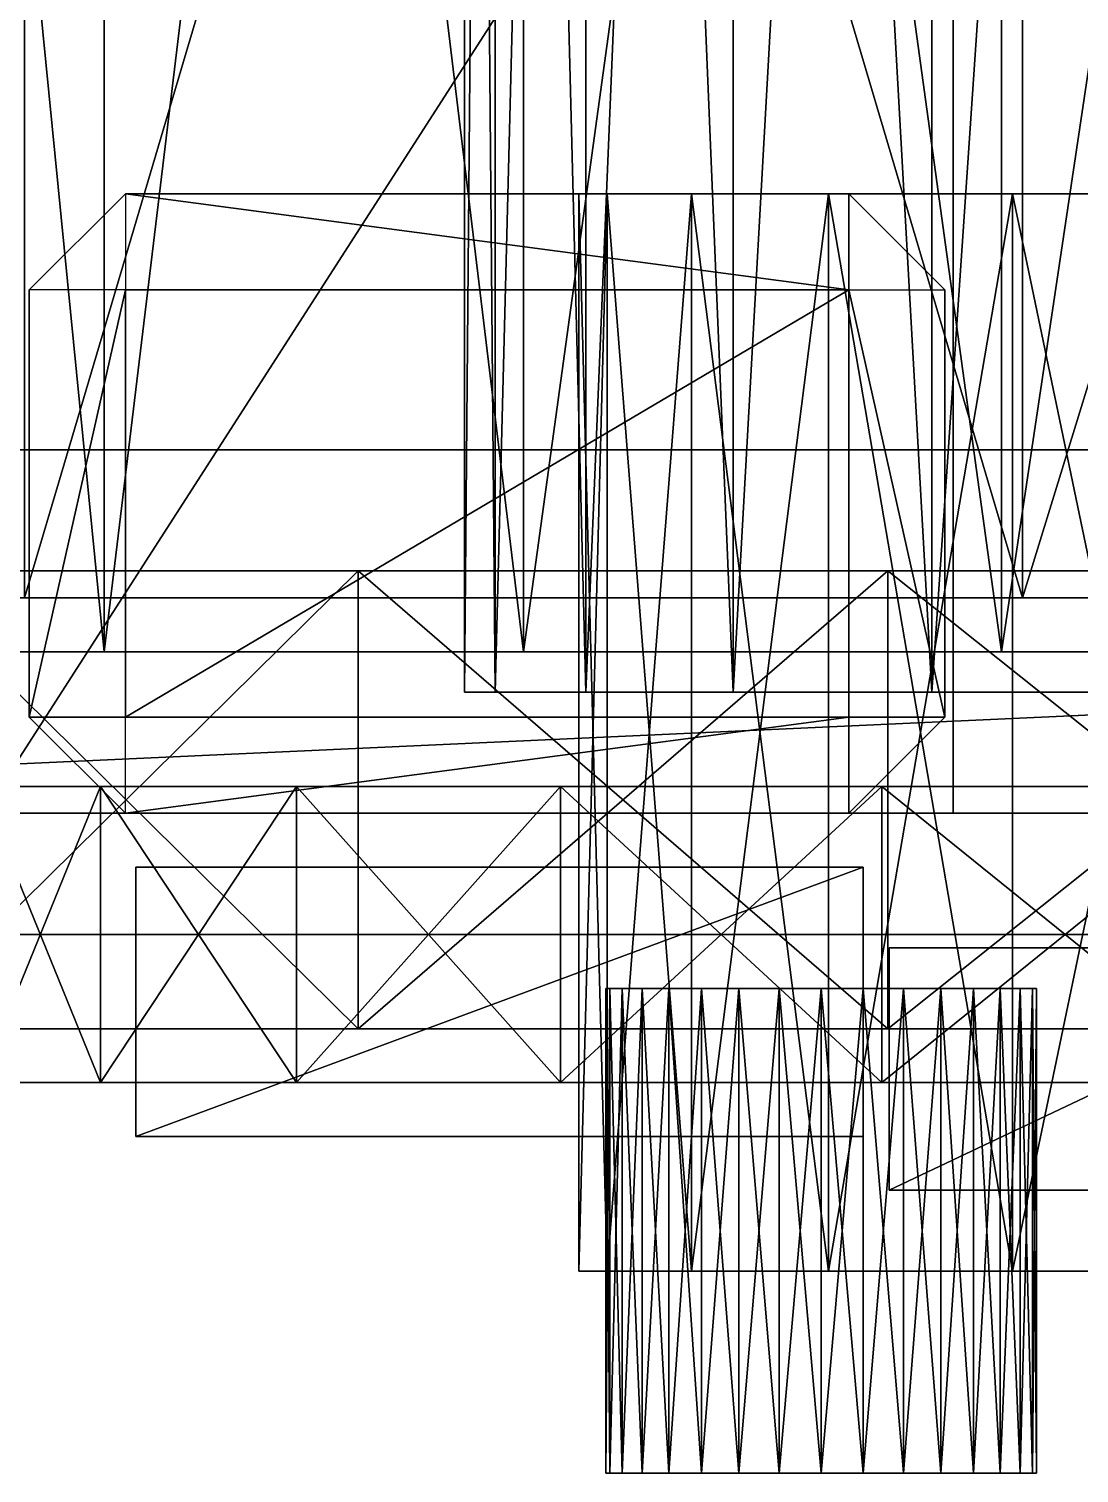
# Model space of a CAD drawing. Header units: millimetres. Extents: x -18 to 4450, y -985 to 970.
# Drawn here: x 584.2 to 662.2, y -895 to -787.7 of the extents above; entities that cross this region are included whole.
import ezdxf

# ---------------------------------------------------------------- set-up
doc = ezdxf.new("R2010")
doc.units = ezdxf.units.MM
for name, color, linetype in [('body__left_front_black_fender_flare_arc_7', 250, 'CONTINUOUS'), ('body__left_front_fender', 40, 'CONTINUOUS'), ('body__left_front_fender_sloped_outer_skin', 40, 'CONTINUOUS'), ('body__left_front_outer_arch_rounded_skin_facet_5', 40, 'CONTINUOUS'), ('running_gear__front_left_hub_cap', 9, 'CONTINUOUS'), ('running_gear__front_left_inner_rim_shadow', 250, 'CONTINUOUS'), ('running_gear__front_left_lug_nut_4', 9, 'CONTINUOUS'), ('running_gear__front_left_outer_rim_ring', 9, 'CONTINUOUS'), ('running_gear__front_left_rim_vent_slot_3', 151, 'CONTINUOUS'), ('running_gear__front_left_rim_vent_slot_4', 151, 'CONTINUOUS'), ('running_gear__front_left_tire_hub', 250, 'CONTINUOUS'), ('running_gear__front_left_tire_rim', 9, 'CONTINUOUS'), ('running_gear__front_left_tire_sidewall_tick_4', 8, 'CONTINUOUS'), ('running_gear__front_left_tire_sidewall_tick_9', 8, 'CONTINUOUS'), ('running_gear__front_left_tire_tire', 250, 'CONTINUOUS')]:
    doc.layers.add(name, color=color, linetype=linetype)

msp = doc.modelspace()

# ---------------------------------------------------------------- linework, layer by layer
at = {"layer": 'body__left_front_black_fender_flare_arc_7'}
for points in [[(584.191561, -807.139993, 761.639357), (591.331601, -800.000012, 761.639357), (591.331601, -800.000012, 781.359375)], [(584.191561, -807.139993, 761.639357), (591.331601, -800.000012, 781.359375), (584.191561, -807.139993, 781.359375)], [(584.191561, -807.139993, 761.639357), (591.331601, -800.000012, 761.639357), (591.331601, -807.139993, 754.499376)], [(584.191561, -807.139993, 781.359375), (591.331601, -800.000012, 781.359375), (591.331601, -807.139993, 788.499355)], [(591.331601, -800.000012, 761.639357), (591.331601, -800.000012, 781.359375), (645.051599, -800.000012, 781.359375)], [(591.331601, -800.000012, 761.639357), (645.051599, -800.000012, 781.359375), (645.051599, -800.000012, 761.639357)], [(591.331601, -800.000012, 761.639357), (591.331601, -807.139993, 754.499376), (645.051599, -807.139993, 754.499376)], [(591.331601, -800.000012, 761.639357), (645.051599, -807.139993, 754.499376), (645.051599, -800.000012, 761.639357)], [(591.331601, -800.000012, 781.359375), (591.331601, -807.139993, 788.499355), (645.051599, -807.139993, 788.499355)], [(591.331601, -800.000012, 781.359375), (645.051599, -807.139993, 788.499355), (645.051599, -800.000012, 781.359375)], [(652.191579, -807.139993, 761.639357), (645.051599, -800.000012, 761.639357), (645.051599, -800.000012, 781.359375)], [(652.191579, -807.139993, 761.639357), (645.051599, -800.000012, 781.359375), (652.191579, -807.139993, 781.359375)], [(652.191579, -807.139993, 761.639357), (645.051599, -800.000012, 761.639357), (645.051599, -807.139993, 754.499376)], [(652.191579, -807.139993, 781.359375), (645.051599, -800.000012, 781.359375), (645.051599, -807.139993, 788.499355)], [(584.191561, -838.859975, 761.639357), (584.191561, -838.859975, 781.359375), (584.191561, -807.139993, 781.359375)], [(584.191561, -838.859975, 761.639357), (584.191561, -807.139993, 781.359375), (584.191561, -807.139993, 761.639357)], [(584.191561, -838.859975, 761.639357), (591.331601, -838.859975, 754.499376), (591.331601, -807.139993, 754.499376)], [(584.191561, -838.859975, 761.639357), (591.331601, -807.139993, 754.499376), (584.191561, -807.139993, 761.639357)], [(584.191561, -838.859975, 781.359375), (591.331601, -838.859975, 788.499355), (591.331601, -807.139993, 788.499355)], [(584.191561, -838.859975, 781.359375), (591.331601, -807.139993, 788.499355), (584.191561, -807.139993, 781.359375)], [(591.331601, -838.859975, 788.499355), (645.051599, -838.859975, 788.499355), (645.051599, -807.139993, 788.499355)], [(591.331601, -838.859975, 788.499355), (645.051599, -807.139993, 788.499355), (591.331601, -807.139993, 788.499355)], [(591.331601, -838.859975, 754.499376), (591.331601, -807.139993, 754.499376), (645.051599, -807.139993, 754.499376)], [(591.331601, -838.859975, 754.499376), (645.051599, -807.139993, 754.499376), (645.051599, -838.859975, 754.499376)], [(652.191579, -838.859975, 761.639357), (645.051599, -838.859975, 754.499376), (645.051599, -807.139993, 754.499376)], [(652.191579, -838.859975, 761.639357), (645.051599, -807.139993, 754.499376), (652.191579, -807.139993, 761.639357)], [(652.191579, -838.859975, 781.359375), (645.051599, -838.859975, 788.499355), (645.051599, -807.139993, 788.499355)], [(652.191579, -838.859975, 781.359375), (645.051599, -807.139993, 788.499355), (652.191579, -807.139993, 781.359375)], [(652.191579, -838.859975, 761.639357), (652.191579, -807.139993, 761.639357), (652.191579, -807.139993, 781.359375)], [(652.191579, -838.859975, 761.639357), (652.191579, -807.139993, 781.359375), (652.191579, -838.859975, 781.359375)], [(584.191561, -838.859975, 761.639357), (591.331601, -846.000016, 761.639357), (591.331601, -846.000016, 781.359375)], [(584.191561, -838.859975, 761.639357), (591.331601, -846.000016, 781.359375), (584.191561, -838.859975, 781.359375)], [(584.191561, -838.859975, 761.639357), (591.331601, -846.000016, 761.639357), (591.331601, -838.859975, 754.499376)], [(584.191561, -838.859975, 781.359375), (591.331601, -846.000016, 781.359375), (591.331601, -838.859975, 788.499355)], [(591.331601, -846.000016, 761.639357), (591.331601, -838.859975, 754.499376), (645.051599, -838.859975, 754.499376)], [(591.331601, -846.000016, 761.639357), (645.051599, -838.859975, 754.499376), (645.051599, -846.000016, 761.639357)], [(591.331601, -846.000016, 781.359375), (591.331601, -838.859975, 788.499355), (645.051599, -838.859975, 788.499355)], [(591.331601, -846.000016, 781.359375), (645.051599, -838.859975, 788.499355), (645.051599, -846.000016, 781.359375)], [(652.191579, -838.859975, 761.639357), (645.051599, -846.000016, 761.639357), (645.051599, -846.000016, 781.359375)], [(652.191579, -838.859975, 761.639357), (645.051599, -846.000016, 781.359375), (652.191579, -838.859975, 781.359375)], [(652.191579, -838.859975, 761.639357), (645.051599, -846.000016, 761.639357), (645.051599, -838.859975, 754.499376)], [(652.191579, -838.859975, 781.359375), (645.051599, -846.000016, 781.359375), (645.051599, -838.859975, 788.499355)], [(591.331601, -846.000016, 761.639357), (645.051599, -846.000016, 761.639357), (645.051599, -846.000016, 781.359375)], [(591.331601, -846.000016, 761.639357), (645.051599, -846.000016, 781.359375), (591.331601, -846.000016, 781.359375)]]:
    msp.add_3dface(points, dxfattribs=at)
at = {"layer": 'body__left_front_fender'}
for points in [[(305.999994, -819.000006, 1019.999981), (1093.999982, -819.000006, 1019.999981), (1093.999982, -620.999992, 1019.999981)], [(305.999994, -819.000006, 1019.999981), (1093.999982, -620.999992, 1019.999981), (305.999994, -620.999992, 1019.999981)], [(305.999994, -819.000006, 759.99999), (305.999994, -620.999992, 759.99999), (1093.999982, -620.999992, 759.99999)], [(305.999994, -819.000006, 759.99999), (1093.999982, -620.999992, 759.99999), (1093.999982, -819.000006, 759.99999)], [(305.999994, -855.000019, 796.000004), (305.999994, -819.000006, 759.99999), (1093.999982, -819.000006, 759.99999)], [(305.999994, -855.000019, 796.000004), (1093.999982, -819.000006, 759.99999), (1093.999982, -855.000019, 796.000004)], [(305.999994, -855.000019, 984.000027), (305.999994, -819.000006, 1019.999981), (1093.999982, -819.000006, 1019.999981)], [(305.999994, -855.000019, 984.000027), (1093.999982, -819.000006, 1019.999981), (1093.999982, -855.000019, 984.000027)], [(305.999994, -855.000019, 796.000004), (1093.999982, -855.000019, 796.000004), (1093.999982, -855.000019, 984.000027)], [(305.999994, -855.000019, 796.000004), (1093.999982, -855.000019, 984.000027), (305.999994, -855.000019, 984.000027)]]:
    msp.add_3dface(points, dxfattribs=at)
at = {"layer": 'body__left_front_fender_sloped_outer_skin'}
for points in [[(118.000001, -846.000016, 705.99997), (118.000001, -646.000028, 705.99997), (1034.999967, -646.000028, 744.000018)], [(118.000001, -846.000016, 705.99997), (1034.999967, -646.000028, 744.000018), (1034.999967, -846.000016, 744.000018)], [(118.000001, -846.000016, 1047.999978), (1034.999967, -846.000016, 1241.999984), (1034.999967, -646.000028, 1241.999984)], [(118.000001, -846.000016, 1047.999978), (1034.999967, -646.000028, 1241.999984), (118.000001, -646.000028, 1047.999978)], [(1034.999967, -846.000016, 744.000018), (1034.999967, -846.000016, 1241.999984), (118.000001, -846.000016, 1047.999978)], [(1034.999967, -846.000016, 744.000018), (118.000001, -846.000016, 1047.999978), (118.000001, -846.000016, 705.99997)]]:
    msp.add_3dface(points, dxfattribs=at)
at = {"layer": 'body__left_front_outer_arch_rounded_skin_facet_5'}
for points in [[(580.795765, -846.000016, 767.149806), (580.795765, -734.000027, 767.149806), (652.795792, -734.000027, 767.149806)], [(580.795765, -846.000016, 767.149806), (652.795792, -734.000027, 767.149806), (652.795792, -846.000016, 767.149806)], [(580.795765, -846.000016, 819.149792), (652.795792, -846.000016, 819.149792), (652.795792, -734.000027, 819.149792)], [(580.795765, -846.000016, 819.149792), (652.795792, -734.000027, 819.149792), (580.795765, -734.000027, 819.149792)], [(652.795792, -734.000027, 767.149806), (652.795792, -734.000027, 819.149792), (652.795792, -846.000016, 819.149792)], [(652.795792, -734.000027, 767.149806), (652.795792, -846.000016, 819.149792), (652.795792, -846.000016, 767.149806)], [(652.795792, -846.000016, 767.149806), (652.795792, -846.000016, 819.149792), (580.795765, -846.000016, 819.149792)], [(652.795792, -846.000016, 767.149806), (580.795765, -846.000016, 819.149792), (580.795765, -846.000016, 767.149806)]]:
    msp.add_3dface(points, dxfattribs=at)
at = {"layer": 'running_gear__front_left_hub_cap'}
for points in [[(627.11364, -879.999995, 416.459948), (627.11364, -800.000012, 416.459948), (625, -800.000012, 395.000011)], [(627.11364, -879.999995, 416.459948), (625, -800.000012, 395.000011), (625, -879.999995, 395.000011)], [(735.000014, -800.000012, 395.000011), (627.11364, -800.000012, 416.459948), (625, -800.000012, 395.000011)], [(625, -879.999995, 395.000011), (625, -800.000012, 395.000011), (627.11364, -800.000012, 373.540074)], [(625, -879.999995, 395.000011), (627.11364, -800.000012, 373.540074), (627.11364, -879.999995, 373.540074)], [(735.000014, -800.000012, 395.000011), (625, -800.000012, 395.000011), (627.11364, -800.000012, 373.540074)], [(633.37326, -879.999995, 437.095165), (633.37326, -800.000012, 437.095165), (627.11364, -800.000012, 416.459948)], [(633.37326, -879.999995, 437.095165), (627.11364, -800.000012, 416.459948), (627.11364, -879.999995, 416.459948)], [(735.000014, -800.000012, 395.000011), (633.37326, -800.000012, 437.095165), (627.11364, -800.000012, 416.459948)], [(627.11364, -879.999995, 373.540074), (627.11364, -800.000012, 373.540074), (633.37326, -800.000012, 352.904826)], [(627.11364, -879.999995, 373.540074), (633.37326, -800.000012, 352.904826), (633.37326, -879.999995, 352.904826)], [(735.000014, -800.000012, 395.000011), (627.11364, -800.000012, 373.540074), (633.37326, -800.000012, 352.904826)], [(643.538356, -879.999995, 456.112713), (643.538356, -800.000012, 456.112713), (633.37326, -800.000012, 437.095165)], [(643.538356, -879.999995, 456.112713), (633.37326, -800.000012, 437.095165), (633.37326, -879.999995, 437.095165)], [(735.000014, -800.000012, 395.000011), (643.538356, -800.000012, 456.112713), (633.37326, -800.000012, 437.095165)], [(633.37326, -879.999995, 352.904826), (633.37326, -800.000012, 352.904826), (643.538356, -800.000012, 333.887279)], [(633.37326, -879.999995, 352.904826), (643.538356, -800.000012, 333.887279), (643.538356, -879.999995, 333.887279)], [(735.000014, -800.000012, 395.000011), (633.37326, -800.000012, 352.904826), (643.538356, -800.000012, 333.887279)], [(657.218277, -879.999995, 472.781748), (657.218277, -800.000012, 472.781748), (643.538356, -800.000012, 456.112713)], [(657.218277, -879.999995, 472.781748), (643.538356, -800.000012, 456.112713), (643.538356, -879.999995, 456.112713)], [(735.000014, -800.000012, 395.000011), (657.218277, -800.000012, 472.781748), (643.538356, -800.000012, 456.112713)], [(643.538356, -879.999995, 333.887279), (643.538356, -800.000012, 333.887279), (657.218277, -800.000012, 317.218244)], [(643.538356, -879.999995, 333.887279), (657.218277, -800.000012, 317.218244), (657.218277, -879.999995, 317.218244)], [(735.000014, -800.000012, 395.000011), (643.538356, -800.000012, 333.887279), (657.218277, -800.000012, 317.218244)], [(673.887253, -879.999995, 486.461669), (673.887253, -800.000012, 486.461669), (657.218277, -800.000012, 472.781748)], [(673.887253, -879.999995, 486.461669), (657.218277, -800.000012, 472.781748), (657.218277, -879.999995, 472.781748)], [(735.000014, -800.000012, 395.000011), (673.887253, -800.000012, 486.461669), (657.218277, -800.000012, 472.781748)], [(657.218277, -879.999995, 317.218244), (657.218277, -800.000012, 317.218244), (673.887253, -800.000012, 303.538352)], [(657.218277, -879.999995, 317.218244), (673.887253, -800.000012, 303.538352), (673.887253, -879.999995, 303.538352)], [(735.000014, -800.000012, 395.000011), (657.218277, -800.000012, 317.218244), (673.887253, -800.000012, 303.538352)], [(735.000014, -879.999995, 395.000011), (625, -879.999995, 395.000011), (627.11364, -879.999995, 416.459948)], [(735.000014, -879.999995, 395.000011), (627.11364, -879.999995, 373.540074), (625, -879.999995, 395.000011)], [(735.000014, -879.999995, 395.000011), (627.11364, -879.999995, 416.459948), (633.37326, -879.999995, 437.095165)], [(735.000014, -879.999995, 395.000011), (633.37326, -879.999995, 352.904826), (627.11364, -879.999995, 373.540074)], [(735.000014, -879.999995, 395.000011), (633.37326, -879.999995, 437.095165), (643.538356, -879.999995, 456.112713)], [(735.000014, -879.999995, 395.000011), (643.538356, -879.999995, 333.887279), (633.37326, -879.999995, 352.904826)], [(735.000014, -879.999995, 395.000011), (643.538356, -879.999995, 456.112713), (657.218277, -879.999995, 472.781748)], [(735.000014, -879.999995, 395.000011), (657.218277, -879.999995, 317.218244), (643.538356, -879.999995, 333.887279)], [(735.000014, -879.999995, 395.000011), (657.218277, -879.999995, 472.781748), (673.887253, -879.999995, 486.461669)], [(735.000014, -879.999995, 395.000011), (673.887253, -879.999995, 303.538352), (657.218277, -879.999995, 317.218244)]]:
    msp.add_3dface(points, dxfattribs=at)
at = {"layer": 'running_gear__front_left_inner_rim_shadow'}
for points in [[(735.000014, -843.999982, 395.000011), (580.526292, -843.999982, 425.726712), (577.499986, -843.999982, 395.000011)], [(735.000014, -843.999982, 395.000011), (577.499986, -843.999982, 395.000011), (580.526292, -843.999982, 364.27328)], [(589.488983, -865.999997, 455.272645), (589.488983, -843.999982, 455.272645), (580.526292, -843.999982, 425.726712)], [(589.488983, -865.999997, 455.272645), (580.526292, -843.999982, 425.726712), (580.526292, -865.999997, 425.726712)], [(735.000014, -843.999982, 395.000011), (589.488983, -843.999982, 455.272645), (580.526292, -843.999982, 425.726712)], [(580.526292, -865.999997, 364.27328), (580.526292, -843.999982, 364.27328), (589.488983, -843.999982, 334.727347)], [(580.526292, -865.999997, 364.27328), (589.488983, -843.999982, 334.727347), (589.488983, -865.999997, 334.727347)], [(735.000014, -843.999982, 395.000011), (580.526292, -843.999982, 364.27328), (589.488983, -843.999982, 334.727347)], [(604.043543, -865.999997, 482.502311), (604.043543, -843.999982, 482.502311), (589.488983, -843.999982, 455.272645)], [(604.043543, -865.999997, 482.502311), (589.488983, -843.999982, 455.272645), (589.488983, -865.999997, 455.272645)], [(735.000014, -843.999982, 395.000011), (604.043543, -843.999982, 482.502311), (589.488983, -843.999982, 455.272645)], [(589.488983, -865.999997, 334.727347), (589.488983, -843.999982, 334.727347), (604.043543, -843.999982, 307.49768)], [(589.488983, -865.999997, 334.727347), (604.043543, -843.999982, 307.49768), (604.043543, -865.999997, 307.49768)], [(735.000014, -843.999982, 395.000011), (589.488983, -843.999982, 334.727347), (604.043543, -843.999982, 307.49768)], [(623.630702, -865.999997, 506.369293), (623.630702, -843.999982, 506.369293), (604.043543, -843.999982, 482.502311)], [(623.630702, -865.999997, 506.369293), (604.043543, -843.999982, 482.502311), (604.043543, -865.999997, 482.502311)], [(735.000014, -843.999982, 395.000011), (623.630702, -843.999982, 506.369293), (604.043543, -843.999982, 482.502311)], [(604.043543, -865.999997, 307.49768), (604.043543, -843.999982, 307.49768), (623.630702, -843.999982, 283.630669)], [(604.043543, -865.999997, 307.49768), (623.630702, -843.999982, 283.630669), (623.630702, -865.999997, 283.630669)], [(735.000014, -843.999982, 395.000011), (604.043543, -843.999982, 307.49768), (623.630702, -843.999982, 283.630669)], [(647.497714, -865.999997, 525.956452), (647.497714, -843.999982, 525.956452), (623.630702, -843.999982, 506.369293)], [(647.497714, -865.999997, 525.956452), (623.630702, -843.999982, 506.369293), (623.630702, -865.999997, 506.369293)], [(735.000014, -843.999982, 395.000011), (647.497714, -843.999982, 525.956452), (623.630702, -843.999982, 506.369293)], [(623.630702, -865.999997, 283.630669), (623.630702, -843.999982, 283.630669), (647.497714, -843.999982, 264.04354)], [(623.630702, -865.999997, 283.630669), (647.497714, -843.999982, 264.04354), (647.497714, -865.999997, 264.04354)], [(735.000014, -843.999982, 395.000011), (623.630702, -843.999982, 283.630669), (647.497714, -843.999982, 264.04354)], [(674.72738, -865.999997, 540.511012), (674.72738, -843.999982, 540.511012), (647.497714, -843.999982, 525.956452)], [(674.72738, -865.999997, 540.511012), (647.497714, -843.999982, 525.956452), (647.497714, -865.999997, 525.956452)], [(735.000014, -843.999982, 395.000011), (674.72738, -843.999982, 540.511012), (647.497714, -843.999982, 525.956452)], [(647.497714, -865.999997, 264.04354), (647.497714, -843.999982, 264.04354), (674.72738, -843.999982, 249.48898)], [(647.497714, -865.999997, 264.04354), (674.72738, -843.999982, 249.48898), (674.72738, -865.999997, 249.48898)], [(735.000014, -843.999982, 395.000011), (647.497714, -843.999982, 264.04354), (674.72738, -843.999982, 249.48898)], [(735.000014, -865.999997, 395.000011), (577.499986, -865.999997, 395.000011), (580.526292, -865.999997, 425.726712)], [(735.000014, -865.999997, 395.000011), (580.526292, -865.999997, 364.27328), (577.499986, -865.999997, 395.000011)], [(735.000014, -865.999997, 395.000011), (580.526292, -865.999997, 425.726712), (589.488983, -865.999997, 455.272645)], [(735.000014, -865.999997, 395.000011), (589.488983, -865.999997, 334.727347), (580.526292, -865.999997, 364.27328)], [(735.000014, -865.999997, 395.000011), (589.488983, -865.999997, 455.272645), (604.043543, -865.999997, 482.502311)], [(735.000014, -865.999997, 395.000011), (604.043543, -865.999997, 307.49768), (589.488983, -865.999997, 334.727347)], [(735.000014, -865.999997, 395.000011), (604.043543, -865.999997, 482.502311), (623.630702, -865.999997, 506.369293)], [(735.000014, -865.999997, 395.000011), (623.630702, -865.999997, 283.630669), (604.043543, -865.999997, 307.49768)], [(735.000014, -865.999997, 395.000011), (623.630702, -865.999997, 506.369293), (647.497714, -865.999997, 525.956452)], [(735.000014, -865.999997, 395.000011), (647.497714, -865.999997, 264.04354), (623.630702, -865.999997, 283.630669)], [(735.000014, -865.999997, 395.000011), (647.497714, -865.999997, 525.956452), (674.72738, -865.999997, 540.511012)], [(735.000014, -865.999997, 395.000011), (674.72738, -865.999997, 249.48898), (647.497714, -865.999997, 264.04354)]]:
    msp.add_3dface(points, dxfattribs=at)
at = {"layer": 'running_gear__front_left_lug_nut_4'}
for points in [[(627.307415, -894.999981, 398.121446), (627.307415, -859.000027, 398.121446), (626.999974, -859.000027, 395.000011)], [(627.307415, -894.999981, 398.121446), (626.999974, -859.000027, 395.000011), (626.999974, -894.999981, 395.000011)], [(643.000007, -859.000027, 395.000011), (627.307415, -859.000027, 398.121446), (626.999974, -859.000027, 395.000011)], [(626.999974, -894.999981, 395.000011), (626.999974, -859.000027, 395.000011), (627.307415, -859.000027, 391.878545)], [(626.999974, -894.999981, 395.000011), (627.307415, -859.000027, 391.878545), (627.307415, -894.999981, 391.878545)], [(643.000007, -859.000027, 395.000011), (626.999974, -859.000027, 395.000011), (627.307415, -859.000027, 391.878545)], [(628.217936, -894.999981, 401.122928), (628.217936, -859.000027, 401.122928), (627.307415, -859.000027, 398.121446)], [(628.217936, -894.999981, 401.122928), (627.307415, -859.000027, 398.121446), (627.307415, -894.999981, 398.121446)], [(643.000007, -859.000027, 395.000011), (628.217936, -859.000027, 401.122928), (627.307415, -859.000027, 398.121446)], [(627.307415, -894.999981, 391.878545), (627.307415, -859.000027, 391.878545), (628.217936, -859.000027, 388.877064)], [(627.307415, -894.999981, 391.878545), (628.217936, -859.000027, 388.877064), (628.217936, -894.999981, 388.877064)], [(643.000007, -859.000027, 395.000011), (627.307415, -859.000027, 391.878545), (628.217936, -859.000027, 388.877064)], [(629.696488, -894.999981, 403.88912), (629.696488, -859.000027, 403.88912), (628.217936, -859.000027, 401.122928)], [(629.696488, -894.999981, 403.88912), (628.217936, -859.000027, 401.122928), (628.217936, -894.999981, 401.122928)], [(643.000007, -859.000027, 395.000011), (629.696488, -859.000027, 403.88912), (628.217936, -859.000027, 401.122928)], [(628.217936, -894.999981, 388.877064), (628.217936, -859.000027, 388.877064), (629.696488, -859.000027, 386.110872)], [(628.217936, -894.999981, 388.877064), (629.696488, -859.000027, 386.110872), (629.696488, -894.999981, 386.110872)], [(643.000007, -859.000027, 395.000011), (628.217936, -859.000027, 388.877064), (629.696488, -859.000027, 386.110872)], [(631.68627, -894.999981, 406.313717), (631.68627, -859.000027, 406.313717), (629.696488, -859.000027, 403.88912)], [(631.68627, -894.999981, 406.313717), (629.696488, -859.000027, 403.88912), (629.696488, -894.999981, 403.88912)], [(643.000007, -859.000027, 395.000011), (631.68627, -859.000027, 406.313717), (629.696488, -859.000027, 403.88912)], [(629.696488, -894.999981, 386.110872), (629.696488, -859.000027, 386.110872), (631.68627, -859.000027, 383.686304)], [(629.696488, -894.999981, 386.110872), (631.68627, -859.000027, 383.686304), (631.68627, -894.999981, 383.686304)], [(643.000007, -859.000027, 395.000011), (629.696488, -859.000027, 386.110872), (631.68627, -859.000027, 383.686304)], [(634.110868, -894.999981, 408.303499), (634.110868, -859.000027, 408.303499), (631.68627, -859.000027, 406.313717)], [(634.110868, -894.999981, 408.303499), (631.68627, -859.000027, 406.313717), (631.68627, -894.999981, 406.313717)], [(643.000007, -859.000027, 395.000011), (634.110868, -859.000027, 408.303499), (631.68627, -859.000027, 406.313717)], [(631.68627, -894.999981, 383.686304), (631.68627, -859.000027, 383.686304), (634.110868, -859.000027, 381.696492)], [(631.68627, -894.999981, 383.686304), (634.110868, -859.000027, 381.696492), (634.110868, -894.999981, 381.696492)], [(643.000007, -859.000027, 395.000011), (631.68627, -859.000027, 383.686304), (634.110868, -859.000027, 381.696492)], [(636.87706, -894.999981, 409.782082), (636.87706, -859.000027, 409.782082), (634.110868, -859.000027, 408.303499)], [(636.87706, -894.999981, 409.782082), (634.110868, -859.000027, 408.303499), (634.110868, -894.999981, 408.303499)], [(643.000007, -859.000027, 395.000011), (636.87706, -859.000027, 409.782082), (634.110868, -859.000027, 408.303499)], [(634.110868, -894.999981, 381.696492), (634.110868, -859.000027, 381.696492), (636.87706, -859.000027, 380.21794)], [(634.110868, -894.999981, 381.696492), (636.87706, -859.000027, 380.21794), (636.87706, -894.999981, 380.21794)], [(643.000007, -859.000027, 395.000011), (634.110868, -859.000027, 381.696492), (636.87706, -859.000027, 380.21794)], [(639.878571, -894.999981, 410.692573), (639.878571, -859.000027, 410.692573), (636.87706, -859.000027, 409.782082)], [(639.878571, -894.999981, 410.692573), (636.87706, -859.000027, 409.782082), (636.87706, -894.999981, 409.782082)], [(643.000007, -859.000027, 395.000011), (639.878571, -859.000027, 410.692573), (636.87706, -859.000027, 409.782082)], [(636.87706, -894.999981, 380.21794), (636.87706, -859.000027, 380.21794), (639.878571, -859.000027, 379.307449)], [(636.87706, -894.999981, 380.21794), (639.878571, -859.000027, 379.307449), (639.878571, -894.999981, 379.307449)], [(643.000007, -859.000027, 395.000011), (636.87706, -859.000027, 380.21794), (639.878571, -859.000027, 379.307449)], [(643.000007, -894.999981, 411.000013), (643.000007, -859.000027, 411.000013), (639.878571, -859.000027, 410.692573)], [(643.000007, -894.999981, 411.000013), (639.878571, -859.000027, 410.692573), (639.878571, -894.999981, 410.692573)], [(643.000007, -859.000027, 395.000011), (643.000007, -859.000027, 411.000013), (639.878571, -859.000027, 410.692573)], [(639.878571, -894.999981, 379.307449), (639.878571, -859.000027, 379.307449), (643.000007, -859.000027, 379.000008)], [(639.878571, -894.999981, 379.307449), (643.000007, -859.000027, 379.000008), (643.000007, -894.999981, 379.000008)], [(643.000007, -859.000027, 395.000011), (639.878571, -859.000027, 379.307449), (643.000007, -859.000027, 379.000008)], [(643.000007, -859.000027, 395.000011), (658.999979, -859.000027, 395.000011), (658.692539, -859.000027, 398.121446)], [(643.000007, -859.000027, 395.000011), (658.692539, -859.000027, 398.121446), (657.782078, -859.000027, 401.122928)], [(643.000007, -859.000027, 395.000011), (657.782078, -859.000027, 401.122928), (656.303525, -859.000027, 403.88912)], [(643.000007, -859.000027, 395.000011), (656.303525, -859.000027, 403.88912), (654.313684, -859.000027, 406.313717)], [(643.000007, -859.000027, 395.000011), (654.313684, -859.000027, 406.313717), (651.889145, -859.000027, 408.303499)], [(643.000007, -859.000027, 395.000011), (651.889145, -859.000027, 408.303499), (649.122953, -859.000027, 409.782082)], [(643.000007, -859.000027, 395.000011), (649.122953, -859.000027, 409.782082), (646.121442, -859.000027, 410.692573)], [(646.121442, -894.999981, 410.692573), (646.121442, -859.000027, 410.692573), (643.000007, -859.000027, 411.000013)], [(646.121442, -894.999981, 410.692573), (643.000007, -859.000027, 411.000013), (643.000007, -894.999981, 411.000013)], [(643.000007, -859.000027, 395.000011), (646.121442, -859.000027, 410.692573), (643.000007, -859.000027, 411.000013)], [(643.000007, -894.999981, 379.000008), (643.000007, -859.000027, 379.000008), (646.121442, -859.000027, 379.307449)], [(643.000007, -894.999981, 379.000008), (646.121442, -859.000027, 379.307449), (646.121442, -894.999981, 379.307449)], [(643.000007, -859.000027, 395.000011), (643.000007, -859.000027, 379.000008), (646.121442, -859.000027, 379.307449)], [(643.000007, -859.000027, 395.000011), (646.121442, -859.000027, 379.307449), (649.122953, -859.000027, 380.21794)], [(643.000007, -859.000027, 395.000011), (649.122953, -859.000027, 380.21794), (651.889145, -859.000027, 381.696492)], [(643.000007, -859.000027, 395.000011), (651.889145, -859.000027, 381.696492), (654.313684, -859.000027, 383.686304)], [(643.000007, -859.000027, 395.000011), (654.313684, -859.000027, 383.686304), (656.303525, -859.000027, 386.110872)], [(643.000007, -859.000027, 395.000011), (656.303525, -859.000027, 386.110872), (657.782078, -859.000027, 388.877064)], [(643.000007, -859.000027, 395.000011), (657.782078, -859.000027, 388.877064), (658.692539, -859.000027, 391.878545)], [(643.000007, -859.000027, 395.000011), (658.692539, -859.000027, 391.878545), (658.999979, -859.000027, 395.000011)], [(649.122953, -894.999981, 409.782082), (649.122953, -859.000027, 409.782082), (646.121442, -859.000027, 410.692573)], [(649.122953, -894.999981, 409.782082), (646.121442, -859.000027, 410.692573), (646.121442, -894.999981, 410.692573)], [(646.121442, -894.999981, 379.307449), (646.121442, -859.000027, 379.307449), (649.122953, -859.000027, 380.21794)], [(646.121442, -894.999981, 379.307449), (649.122953, -859.000027, 380.21794), (649.122953, -894.999981, 380.21794)], [(651.889145, -894.999981, 408.303499), (651.889145, -859.000027, 408.303499), (649.122953, -859.000027, 409.782082)], [(651.889145, -894.999981, 408.303499), (649.122953, -859.000027, 409.782082), (649.122953, -894.999981, 409.782082)], [(649.122953, -894.999981, 380.21794), (649.122953, -859.000027, 380.21794), (651.889145, -859.000027, 381.696492)], [(649.122953, -894.999981, 380.21794), (651.889145, -859.000027, 381.696492), (651.889145, -894.999981, 381.696492)], [(654.313684, -894.999981, 406.313717), (654.313684, -859.000027, 406.313717), (651.889145, -859.000027, 408.303499)], [(654.313684, -894.999981, 406.313717), (651.889145, -859.000027, 408.303499), (651.889145, -894.999981, 408.303499)], [(651.889145, -894.999981, 381.696492), (651.889145, -859.000027, 381.696492), (654.313684, -859.000027, 383.686304)], [(651.889145, -894.999981, 381.696492), (654.313684, -859.000027, 383.686304), (654.313684, -894.999981, 383.686304)], [(656.303525, -894.999981, 403.88912), (656.303525, -859.000027, 403.88912), (654.313684, -859.000027, 406.313717)], [(656.303525, -894.999981, 403.88912), (654.313684, -859.000027, 406.313717), (654.313684, -894.999981, 406.313717)], [(654.313684, -894.999981, 383.686304), (654.313684, -859.000027, 383.686304), (656.303525, -859.000027, 386.110872)], [(654.313684, -894.999981, 383.686304), (656.303525, -859.000027, 386.110872), (656.303525, -894.999981, 386.110872)], [(657.782078, -894.999981, 401.122928), (657.782078, -859.000027, 401.122928), (656.303525, -859.000027, 403.88912)], [(657.782078, -894.999981, 401.122928), (656.303525, -859.000027, 403.88912), (656.303525, -894.999981, 403.88912)], [(656.303525, -894.999981, 386.110872), (656.303525, -859.000027, 386.110872), (657.782078, -859.000027, 388.877064)], [(656.303525, -894.999981, 386.110872), (657.782078, -859.000027, 388.877064), (657.782078, -894.999981, 388.877064)], [(658.692539, -894.999981, 398.121446), (658.692539, -859.000027, 398.121446), (657.782078, -859.000027, 401.122928)], [(658.692539, -894.999981, 398.121446), (657.782078, -859.000027, 401.122928), (657.782078, -894.999981, 401.122928)], [(657.782078, -894.999981, 388.877064), (657.782078, -859.000027, 388.877064), (658.692539, -859.000027, 391.878545)], [(657.782078, -894.999981, 388.877064), (658.692539, -859.000027, 391.878545), (658.692539, -894.999981, 391.878545)], [(658.999979, -894.999981, 395.000011), (658.999979, -859.000027, 395.000011), (658.692539, -859.000027, 398.121446)], [(658.999979, -894.999981, 395.000011), (658.692539, -859.000027, 398.121446), (658.692539, -894.999981, 398.121446)], [(658.692539, -894.999981, 391.878545), (658.692539, -859.000027, 391.878545), (658.999979, -859.000027, 395.000011)], [(658.692539, -894.999981, 391.878545), (658.999979, -859.000027, 395.000011), (658.999979, -894.999981, 395.000011)], [(643.000007, -894.999981, 395.000011), (626.999974, -894.999981, 395.000011), (627.307415, -894.999981, 398.121446)], [(643.000007, -894.999981, 395.000011), (627.307415, -894.999981, 391.878545), (626.999974, -894.999981, 395.000011)], [(643.000007, -894.999981, 395.000011), (627.307415, -894.999981, 398.121446), (628.217936, -894.999981, 401.122928)], [(643.000007, -894.999981, 395.000011), (628.217936, -894.999981, 388.877064), (627.307415, -894.999981, 391.878545)], [(643.000007, -894.999981, 395.000011), (628.217936, -894.999981, 401.122928), (629.696488, -894.999981, 403.88912)], [(643.000007, -894.999981, 395.000011), (629.696488, -894.999981, 386.110872), (628.217936, -894.999981, 388.877064)], [(643.000007, -894.999981, 395.000011), (629.696488, -894.999981, 403.88912), (631.68627, -894.999981, 406.313717)], [(643.000007, -894.999981, 395.000011), (631.68627, -894.999981, 383.686304), (629.696488, -894.999981, 386.110872)], [(643.000007, -894.999981, 395.000011), (631.68627, -894.999981, 406.313717), (634.110868, -894.999981, 408.303499)], [(643.000007, -894.999981, 395.000011), (634.110868, -894.999981, 381.696492), (631.68627, -894.999981, 383.686304)], [(643.000007, -894.999981, 395.000011), (634.110868, -894.999981, 408.303499), (636.87706, -894.999981, 409.782082)], [(643.000007, -894.999981, 395.000011), (636.87706, -894.999981, 380.21794), (634.110868, -894.999981, 381.696492)], [(643.000007, -894.999981, 395.000011), (636.87706, -894.999981, 409.782082), (639.878571, -894.999981, 410.692573)], [(643.000007, -894.999981, 395.000011), (639.878571, -894.999981, 379.307449), (636.87706, -894.999981, 380.21794)], [(643.000007, -894.999981, 395.000011), (639.878571, -894.999981, 410.692573), (643.000007, -894.999981, 411.000013)], [(643.000007, -894.999981, 395.000011), (643.000007, -894.999981, 379.000008), (639.878571, -894.999981, 379.307449)], [(643.000007, -894.999981, 395.000011), (658.692539, -894.999981, 398.121446), (658.999979, -894.999981, 395.000011)], [(643.000007, -894.999981, 395.000011), (657.782078, -894.999981, 401.122928), (658.692539, -894.999981, 398.121446)], [(643.000007, -894.999981, 395.000011), (656.303525, -894.999981, 403.88912), (657.782078, -894.999981, 401.122928)], [(643.000007, -894.999981, 395.000011), (654.313684, -894.999981, 406.313717), (656.303525, -894.999981, 403.88912)], [(643.000007, -894.999981, 395.000011), (651.889145, -894.999981, 408.303499), (654.313684, -894.999981, 406.313717)], [(643.000007, -894.999981, 395.000011), (649.122953, -894.999981, 409.782082), (651.889145, -894.999981, 408.303499)], [(643.000007, -894.999981, 395.000011), (646.121442, -894.999981, 410.692573), (649.122953, -894.999981, 409.782082)], [(643.000007, -894.999981, 395.000011), (643.000007, -894.999981, 411.000013), (646.121442, -894.999981, 410.692573)], [(643.000007, -894.999981, 395.000011), (646.121442, -894.999981, 379.307449), (643.000007, -894.999981, 379.000008)], [(643.000007, -894.999981, 395.000011), (649.122953, -894.999981, 380.21794), (646.121442, -894.999981, 379.307449)], [(643.000007, -894.999981, 395.000011), (651.889145, -894.999981, 381.696492), (649.122953, -894.999981, 380.21794)], [(643.000007, -894.999981, 395.000011), (654.313684, -894.999981, 383.686304), (651.889145, -894.999981, 381.696492)], [(643.000007, -894.999981, 395.000011), (656.303525, -894.999981, 386.110872), (654.313684, -894.999981, 383.686304)], [(643.000007, -894.999981, 395.000011), (657.782078, -894.999981, 388.877064), (656.303525, -894.999981, 386.110872)], [(643.000007, -894.999981, 395.000011), (658.692539, -894.999981, 391.878545), (657.782078, -894.999981, 388.877064)], [(643.000007, -894.999981, 395.000011), (658.999979, -894.999981, 395.000011), (658.692539, -894.999981, 391.878545)]]:
    msp.add_3dface(points, dxfattribs=at)
at = {"layer": 'running_gear__front_left_outer_rim_ring'}
for points in [[(735.000014, -828.000009, 395.000011), (511.871338, -828.000009, 439.38306), (507.499993, -828.000009, 395.000011)], [(735.000014, -828.000009, 395.000011), (507.499993, -828.000009, 395.000011), (511.871338, -828.000009, 350.616962)], [(735.000014, -828.000009, 395.000011), (524.817407, -828.000009, 482.060492), (511.871338, -828.000009, 439.38306)], [(735.000014, -828.000009, 395.000011), (511.871338, -828.000009, 350.616962), (524.817407, -828.000009, 307.939529)], [(735.000014, -828.000009, 395.000011), (545.840681, -828.000009, 521.392226), (524.817407, -828.000009, 482.060492)], [(735.000014, -828.000009, 395.000011), (524.817407, -828.000009, 307.939529), (545.840681, -828.000009, 268.607765)], [(735.000014, -828.000009, 395.000011), (574.133217, -828.000009, 555.866778), (545.840681, -828.000009, 521.392226)], [(735.000014, -828.000009, 395.000011), (545.840681, -828.000009, 268.607765), (574.133217, -828.000009, 234.133214)], [(608.607769, -861.999989, 584.159315), (608.607769, -828.000009, 584.159315), (574.133217, -828.000009, 555.866778)], [(608.607769, -861.999989, 584.159315), (574.133217, -828.000009, 555.866778), (574.133217, -861.999989, 555.866778)], [(735.000014, -828.000009, 395.000011), (608.607769, -828.000009, 584.159315), (574.133217, -828.000009, 555.866778)], [(574.133217, -861.999989, 234.133214), (574.133217, -828.000009, 234.133214), (608.607769, -828.000009, 205.840662)], [(574.133217, -861.999989, 234.133214), (608.607769, -828.000009, 205.840662), (608.607769, -861.999989, 205.840662)], [(735.000014, -828.000009, 395.000011), (574.133217, -828.000009, 234.133214), (608.607769, -828.000009, 205.840662)], [(647.939503, -861.999989, 605.182588), (647.939503, -828.000009, 605.182588), (608.607769, -828.000009, 584.159315)], [(647.939503, -861.999989, 605.182588), (608.607769, -828.000009, 584.159315), (608.607769, -861.999989, 584.159315)], [(735.000014, -828.000009, 395.000011), (647.939503, -828.000009, 605.182588), (608.607769, -828.000009, 584.159315)], [(608.607769, -861.999989, 205.840662), (608.607769, -828.000009, 205.840662), (647.939503, -828.000009, 184.817404)], [(608.607769, -861.999989, 205.840662), (647.939503, -828.000009, 184.817404), (647.939503, -861.999989, 184.817404)], [(735.000014, -828.000009, 395.000011), (608.607769, -828.000009, 205.840662), (647.939503, -828.000009, 184.817404)], [(690.616965, -861.999989, 618.128657), (690.616965, -828.000009, 618.128657), (647.939503, -828.000009, 605.182588)], [(690.616965, -861.999989, 618.128657), (647.939503, -828.000009, 605.182588), (647.939503, -861.999989, 605.182588)], [(735.000014, -828.000009, 395.000011), (690.616965, -828.000009, 618.128657), (647.939503, -828.000009, 605.182588)], [(647.939503, -861.999989, 184.817404), (647.939503, -828.000009, 184.817404), (690.616965, -828.000009, 171.871349)], [(647.939503, -861.999989, 184.817404), (690.616965, -828.000009, 171.871349), (690.616965, -861.999989, 171.871349)], [(735.000014, -828.000009, 395.000011), (647.939503, -828.000009, 184.817404), (690.616965, -828.000009, 171.871349)], [(735.000014, -861.999989, 395.000011), (507.499993, -861.999989, 395.000011), (511.871338, -861.999989, 439.38306)], [(735.000014, -861.999989, 395.000011), (511.871338, -861.999989, 350.616962), (507.499993, -861.999989, 395.000011)], [(735.000014, -861.999989, 395.000011), (511.871338, -861.999989, 439.38306), (524.817407, -861.999989, 482.060492)], [(735.000014, -861.999989, 395.000011), (524.817407, -861.999989, 307.939529), (511.871338, -861.999989, 350.616962)], [(735.000014, -861.999989, 395.000011), (524.817407, -861.999989, 482.060492), (545.840681, -861.999989, 521.392226)], [(735.000014, -861.999989, 395.000011), (545.840681, -861.999989, 268.607765), (524.817407, -861.999989, 307.939529)], [(735.000014, -861.999989, 395.000011), (545.840681, -861.999989, 521.392226), (574.133217, -861.999989, 555.866778)], [(735.000014, -861.999989, 395.000011), (574.133217, -861.999989, 234.133214), (545.840681, -861.999989, 268.607765)], [(735.000014, -861.999989, 395.000011), (574.133217, -861.999989, 555.866778), (608.607769, -861.999989, 584.159315)], [(735.000014, -861.999989, 395.000011), (608.607769, -861.999989, 205.840662), (574.133217, -861.999989, 234.133214)], [(735.000014, -861.999989, 395.000011), (608.607769, -861.999989, 584.159315), (647.939503, -861.999989, 605.182588)], [(735.000014, -861.999989, 395.000011), (647.939503, -861.999989, 184.817404), (608.607769, -861.999989, 205.840662)], [(735.000014, -861.999989, 395.000011), (647.939503, -861.999989, 605.182588), (690.616965, -861.999989, 618.128657)], [(735.000014, -861.999989, 395.000011), (690.616965, -861.999989, 171.871349), (647.939503, -861.999989, 184.817404)]]:
    msp.add_3dface(points, dxfattribs=at)
at = {"layer": 'running_gear__front_left_rim_vent_slot_3'}
for points in [[(592.105806, -870.000005, 477.499992), (592.105806, -870.000005, 511.500001), (592.105806, -850.000024, 511.500001)], [(592.105806, -870.000005, 477.499992), (592.105806, -850.000024, 511.500001), (592.105806, -850.000024, 477.499992)], [(592.105806, -850.000024, 477.499992), (592.105806, -850.000024, 511.500001), (646.105826, -850.000024, 511.500001)], [(592.105806, -850.000024, 477.499992), (646.105826, -850.000024, 511.500001), (646.105826, -850.000024, 477.499992)], [(592.105806, -870.000005, 511.500001), (646.105826, -870.000005, 511.500001), (646.105826, -850.000024, 511.500001)], [(592.105806, -870.000005, 511.500001), (646.105826, -850.000024, 511.500001), (592.105806, -850.000024, 511.500001)], [(592.105806, -870.000005, 477.499992), (592.105806, -850.000024, 477.499992), (646.105826, -850.000024, 477.499992)], [(592.105806, -870.000005, 477.499992), (646.105826, -850.000024, 477.499992), (646.105826, -870.000005, 477.499992)], [(646.105826, -870.000005, 477.499992), (646.105826, -850.000024, 477.499992), (646.105826, -850.000024, 511.500001)], [(646.105826, -870.000005, 477.499992), (646.105826, -850.000024, 511.500001), (646.105826, -870.000005, 511.500001)], [(592.105806, -870.000005, 477.499992), (646.105826, -870.000005, 477.499992), (646.105826, -870.000005, 511.500001)], [(592.105806, -870.000005, 477.499992), (646.105826, -870.000005, 511.500001), (592.105806, -870.000005, 511.500001)]]:
    msp.add_3dface(points, dxfattribs=at)
at = {"layer": 'running_gear__front_left_rim_vent_slot_4'}
for points in [[(592.105806, -870.000005, 312.5), (592.105806, -870.000005, 346.500009), (592.105806, -850.000024, 346.500009)], [(592.105806, -870.000005, 312.5), (592.105806, -850.000024, 346.500009), (592.105806, -850.000024, 312.5)], [(592.105806, -850.000024, 312.5), (592.105806, -850.000024, 346.500009), (646.105826, -850.000024, 346.500009)], [(592.105806, -850.000024, 312.5), (646.105826, -850.000024, 346.500009), (646.105826, -850.000024, 312.5)], [(592.105806, -870.000005, 346.500009), (646.105826, -870.000005, 346.500009), (646.105826, -850.000024, 346.500009)], [(592.105806, -870.000005, 346.500009), (646.105826, -850.000024, 346.500009), (592.105806, -850.000024, 346.500009)], [(592.105806, -870.000005, 312.5), (592.105806, -850.000024, 312.5), (646.105826, -850.000024, 312.5)], [(592.105806, -870.000005, 312.5), (646.105826, -850.000024, 312.5), (646.105826, -870.000005, 312.5)], [(646.105826, -870.000005, 312.5), (646.105826, -850.000024, 312.5), (646.105826, -850.000024, 346.500009)], [(646.105826, -870.000005, 312.5), (646.105826, -850.000024, 346.500009), (646.105826, -870.000005, 346.500009)], [(592.105806, -870.000005, 312.5), (646.105826, -870.000005, 312.5), (646.105826, -870.000005, 346.500009)], [(592.105806, -870.000005, 312.5), (646.105826, -870.000005, 346.500009), (592.105806, -870.000005, 346.500009)]]:
    msp.add_3dface(points, dxfattribs=at)
at = {"layer": 'running_gear__front_left_tire_hub'}
for points in [[(618.776917, -837.000012, 418.118209), (618.776917, -573.000014, 418.118209), (616.50002, -573.000014, 395.000011)], [(618.776917, -837.000012, 418.118209), (616.50002, -573.000014, 395.000011), (616.50002, -837.000012, 395.000011)], [(616.50002, -837.000012, 395.000011), (616.50002, -573.000014, 395.000011), (618.776917, -573.000014, 371.881783)], [(616.50002, -837.000012, 395.000011), (618.776917, -573.000014, 371.881783), (618.776917, -837.000012, 371.881783)], [(625.520289, -837.000012, 440.347999), (625.520289, -573.000014, 440.347999), (618.776917, -573.000014, 418.118209)], [(625.520289, -837.000012, 440.347999), (618.776917, -573.000014, 418.118209), (618.776917, -837.000012, 418.118209)], [(618.776917, -837.000012, 371.881783), (618.776917, -573.000014, 371.881783), (625.520289, -573.000014, 349.652022)], [(618.776917, -837.000012, 371.881783), (625.520289, -573.000014, 349.652022), (625.520289, -837.000012, 349.652022)], [(636.470854, -837.000012, 460.835069), (636.470854, -573.000014, 460.835069), (625.520289, -573.000014, 440.347999)], [(636.470854, -837.000012, 460.835069), (625.520289, -573.000014, 440.347999), (625.520289, -837.000012, 440.347999)], [(625.520289, -837.000012, 349.652022), (625.520289, -573.000014, 349.652022), (636.470854, -573.000014, 329.164922)], [(625.520289, -837.000012, 349.652022), (636.470854, -573.000014, 329.164922), (636.470854, -837.000012, 329.164922)], [(651.207864, -837.000012, 478.792161), (651.207864, -573.000014, 478.792161), (636.470854, -573.000014, 460.835069)], [(651.207864, -837.000012, 478.792161), (636.470854, -573.000014, 460.835069), (636.470854, -837.000012, 460.835069)], [(636.470854, -837.000012, 329.164922), (636.470854, -573.000014, 329.164922), (651.207864, -573.000014, 311.207861)], [(636.470854, -837.000012, 329.164922), (651.207864, -573.000014, 311.207861), (651.207864, -837.000012, 311.207861)], [(669.164956, -837.000012, 493.529141), (669.164956, -573.000014, 493.529141), (651.207864, -573.000014, 478.792161)], [(669.164956, -837.000012, 493.529141), (651.207864, -573.000014, 478.792161), (651.207864, -837.000012, 478.792161)], [(651.207864, -837.000012, 311.207861), (651.207864, -573.000014, 311.207861), (669.164956, -573.000014, 296.470851)], [(651.207864, -837.000012, 311.207861), (669.164956, -573.000014, 296.470851), (669.164956, -837.000012, 296.470851)], [(735.000014, -837.000012, 395.000011), (616.50002, -837.000012, 395.000011), (618.776917, -837.000012, 418.118209)], [(735.000014, -837.000012, 395.000011), (618.776917, -837.000012, 371.881783), (616.50002, -837.000012, 395.000011)], [(735.000014, -837.000012, 395.000011), (618.776917, -837.000012, 418.118209), (625.520289, -837.000012, 440.347999)], [(735.000014, -837.000012, 395.000011), (625.520289, -837.000012, 349.652022), (618.776917, -837.000012, 371.881783)], [(735.000014, -837.000012, 395.000011), (625.520289, -837.000012, 440.347999), (636.470854, -837.000012, 460.835069)], [(735.000014, -837.000012, 395.000011), (636.470854, -837.000012, 329.164922), (625.520289, -837.000012, 349.652022)], [(735.000014, -837.000012, 395.000011), (636.470854, -837.000012, 460.835069), (651.207864, -837.000012, 478.792161)], [(735.000014, -837.000012, 395.000011), (651.207864, -837.000012, 311.207861), (636.470854, -837.000012, 329.164922)], [(735.000014, -837.000012, 395.000011), (651.207864, -837.000012, 478.792161), (669.164956, -837.000012, 493.529141)], [(735.000014, -837.000012, 395.000011), (669.164956, -837.000012, 296.470851), (651.207864, -837.000012, 311.207861)]]:
    msp.add_3dface(points, dxfattribs=at)
at = {"layer": 'running_gear__front_left_tire_rim'}
for points in [[(589.760244, -833.999991, 540.239751), (589.760244, -575.999975, 540.239751), (564.216137, -575.999975, 509.114146)], [(589.760244, -833.999991, 540.239751), (564.216137, -575.999975, 509.114146), (564.216137, -833.999991, 509.114146)], [(564.216137, -833.999991, 280.885875), (564.216137, -575.999975, 280.885875), (589.760244, -575.999975, 249.76027)], [(564.216137, -833.999991, 280.885875), (589.760244, -575.999975, 249.76027), (589.760244, -833.999991, 249.76027)], [(620.885849, -833.999991, 565.783858), (620.885849, -575.999975, 565.783858), (589.760244, -575.999975, 540.239751)], [(620.885849, -833.999991, 565.783858), (589.760244, -575.999975, 540.239751), (589.760244, -833.999991, 540.239751)], [(589.760244, -833.999991, 249.76027), (589.760244, -575.999975, 249.76027), (620.885849, -575.999975, 224.216148)], [(589.760244, -833.999991, 249.76027), (620.885849, -575.999975, 224.216148), (620.885849, -833.999991, 224.216148)], [(656.396806, -833.999991, 584.764838), (656.396806, -575.999975, 584.764838), (620.885849, -575.999975, 565.783858)], [(656.396806, -833.999991, 584.764838), (620.885849, -575.999975, 565.783858), (620.885849, -833.999991, 565.783858)], [(620.885849, -833.999991, 224.216148), (620.885849, -575.999975, 224.216148), (656.396806, -575.999975, 205.235139)], [(620.885849, -833.999991, 224.216148), (656.396806, -575.999975, 205.235139), (656.396806, -833.999991, 205.235139)], [(694.928467, -833.999991, 596.453309), (694.928467, -575.999975, 596.453309), (656.396806, -575.999975, 584.764838)], [(694.928467, -833.999991, 596.453309), (656.396806, -575.999975, 584.764838), (656.396806, -833.999991, 584.764838)], [(656.396806, -833.999991, 205.235139), (656.396806, -575.999975, 205.235139), (694.928467, -575.999975, 193.546697)], [(656.396806, -833.999991, 205.235139), (694.928467, -575.999975, 193.546697), (694.928467, -833.999991, 193.546697)], [(735.000014, -833.999991, 395.000011), (529.600024, -833.999991, 395.000011), (533.546686, -833.999991, 435.071558)], [(735.000014, -833.999991, 395.000011), (533.546686, -833.999991, 354.928434), (529.600024, -833.999991, 395.000011)], [(735.000014, -833.999991, 395.000011), (533.546686, -833.999991, 435.071558), (545.235157, -833.999991, 473.603189)], [(735.000014, -833.999991, 395.000011), (545.235157, -833.999991, 316.396832), (533.546686, -833.999991, 354.928434)], [(735.000014, -833.999991, 395.000011), (545.235157, -833.999991, 473.603189), (564.216137, -833.999991, 509.114146)], [(735.000014, -833.999991, 395.000011), (564.216137, -833.999991, 280.885875), (545.235157, -833.999991, 316.396832)], [(735.000014, -833.999991, 395.000011), (564.216137, -833.999991, 509.114146), (589.760244, -833.999991, 540.239751)], [(735.000014, -833.999991, 395.000011), (589.760244, -833.999991, 249.76027), (564.216137, -833.999991, 280.885875)], [(735.000014, -833.999991, 395.000011), (589.760244, -833.999991, 540.239751), (620.885849, -833.999991, 565.783858)], [(735.000014, -833.999991, 395.000011), (620.885849, -833.999991, 224.216148), (589.760244, -833.999991, 249.76027)], [(735.000014, -833.999991, 395.000011), (620.885849, -833.999991, 565.783858), (656.396806, -833.999991, 584.764838)], [(735.000014, -833.999991, 395.000011), (656.396806, -833.999991, 205.235139), (620.885849, -833.999991, 224.216148)], [(735.000014, -833.999991, 395.000011), (656.396806, -833.999991, 584.764838), (694.928467, -833.999991, 596.453309)], [(735.000014, -833.999991, 395.000011), (694.928467, -833.999991, 193.546697), (656.396806, -833.999991, 205.235139)]]:
    msp.add_3dface(points, dxfattribs=at)
at = {"layer": 'running_gear__front_left_tire_sidewall_tick_4'}
for points in [[(648.036778, -874.000013, 719.551086), (648.036778, -874.000013, 737.551093), (648.036778, -856.000006, 737.551093)], [(648.036778, -874.000013, 719.551086), (648.036778, -856.000006, 737.551093), (648.036778, -856.000006, 719.551086)], [(648.036778, -856.000006, 719.551086), (648.036778, -856.000006, 737.551093), (686.036825, -856.000006, 737.551093)], [(648.036778, -856.000006, 719.551086), (686.036825, -856.000006, 737.551093), (686.036825, -856.000006, 719.551086)], [(648.036778, -874.000013, 737.551093), (686.036825, -874.000013, 737.551093), (686.036825, -856.000006, 737.551093)], [(648.036778, -874.000013, 737.551093), (686.036825, -856.000006, 737.551093), (648.036778, -856.000006, 737.551093)], [(648.036778, -874.000013, 719.551086), (648.036778, -856.000006, 719.551086), (686.036825, -856.000006, 719.551086)], [(648.036778, -874.000013, 719.551086), (686.036825, -856.000006, 719.551086), (686.036825, -874.000013, 719.551086)], [(648.036778, -874.000013, 719.551086), (686.036825, -874.000013, 719.551086), (686.036825, -874.000013, 737.551093)], [(648.036778, -874.000013, 719.551086), (686.036825, -874.000013, 737.551093), (648.036778, -874.000013, 737.551093)]]:
    msp.add_3dface(points, dxfattribs=at)
at = {"layer": 'running_gear__front_left_tire_sidewall_tick_9'}
for points in [[(648.036778, -874.000013, 70.44892), (648.036778, -874.000013, 88.448919), (648.036778, -856.000006, 88.448919)], [(648.036778, -874.000013, 70.44892), (648.036778, -856.000006, 88.448919), (648.036778, -856.000006, 70.44892)], [(648.036778, -856.000006, 70.44892), (648.036778, -856.000006, 88.448919), (686.036825, -856.000006, 88.448919)], [(648.036778, -856.000006, 70.44892), (686.036825, -856.000006, 88.448919), (686.036825, -856.000006, 70.44892)], [(648.036778, -874.000013, 88.448919), (686.036825, -874.000013, 88.448919), (686.036825, -856.000006, 88.448919)], [(648.036778, -874.000013, 88.448919), (686.036825, -856.000006, 88.448919), (648.036778, -856.000006, 88.448919)], [(648.036778, -874.000013, 70.44892), (648.036778, -856.000006, 70.44892), (686.036825, -856.000006, 70.44892)], [(648.036778, -874.000013, 70.44892), (686.036825, -856.000006, 70.44892), (686.036825, -874.000013, 70.44892)], [(648.036778, -874.000013, 70.44892), (686.036825, -874.000013, 70.44892), (686.036825, -874.000013, 88.448919)], [(648.036778, -874.000013, 70.44892), (686.036825, -874.000013, 88.448919), (648.036778, -874.000013, 88.448919)]]:
    msp.add_3dface(points, dxfattribs=at)
at = {"layer": 'running_gear__front_left_tire_tire'}
for points in [[(657.939315, -829.999983, 782.410204), (657.939315, -579.999983, 782.410204), (583.840072, -579.999983, 759.932399)], [(657.939315, -829.999983, 782.410204), (583.840072, -579.999983, 759.932399), (583.840072, -829.999983, 759.932399)], [(583.840072, -829.999983, 30.067585), (583.840072, -579.999983, 30.067585), (657.939315, -579.999983, 7.589814)], [(583.840072, -829.999983, 30.067585), (657.939315, -579.999983, 7.589814), (657.939315, -829.999983, 7.589814)], [(735.000014, -829.999983, 790.000021), (735.000014, -579.999983, 790.000021), (657.939315, -579.999983, 782.410204)], [(735.000014, -829.999983, 790.000021), (657.939315, -579.999983, 782.410204), (657.939315, -829.999983, 782.410204)], [(657.939315, -829.999983, 7.589814), (657.939315, -579.999983, 7.589814), (735.000014, -579.999983)], [(657.939315, -829.999983, 7.589814), (735.000014, -579.999983), (735.000014, -829.999983)], [(735.000014, -829.999983, 395.000011), (340.000004, -829.999983, 395.000011), (347.589821, -829.999983, 472.06068)], [(735.000014, -829.999983, 395.000011), (347.589821, -829.999983, 317.939311), (340.000004, -829.999983, 395.000011)], [(735.000014, -829.999983, 395.000011), (347.589821, -829.999983, 472.06068), (370.067596, -829.999983, 546.159983)], [(735.000014, -829.999983, 395.000011), (370.067596, -829.999983, 243.840039), (347.589821, -829.999983, 317.939311)], [(735.000014, -829.999983, 395.000011), (370.067596, -829.999983, 546.159983), (406.569511, -829.999983, 614.450216)], [(735.000014, -829.999983, 395.000011), (406.569511, -829.999983, 175.54976), (370.067596, -829.999983, 243.840039)], [(735.000014, -829.999983, 395.000011), (406.569511, -829.999983, 614.450216), (455.692828, -829.999983, 674.307168)], [(735.000014, -829.999983, 395.000011), (455.692828, -829.999983, 115.692824), (406.569511, -829.999983, 175.54976)], [(735.000014, -829.999983, 395.000011), (455.692828, -829.999983, 674.307168), (515.549779, -829.999983, 723.430514)], [(735.000014, -829.999983, 395.000011), (515.549779, -829.999983, 66.5695), (455.692828, -829.999983, 115.692824)], [(735.000014, -829.999983, 395.000011), (515.549779, -829.999983, 723.430514), (583.840072, -829.999983, 759.932399)], [(735.000014, -829.999983, 395.000011), (583.840072, -829.999983, 30.067585), (515.549779, -829.999983, 66.5695)], [(735.000014, -829.999983, 395.000011), (583.840072, -829.999983, 759.932399), (657.939315, -829.999983, 782.410204)], [(735.000014, -829.999983, 395.000011), (657.939315, -829.999983, 7.589814), (583.840072, -829.999983, 30.067585)], [(735.000014, -829.999983, 395.000011), (657.939315, -829.999983, 782.410204), (735.000014, -829.999983, 790.000021)], [(735.000014, -829.999983, 395.000011), (735.000014, -829.999983), (657.939315, -829.999983, 7.589814)]]:
    msp.add_3dface(points, dxfattribs=at)

doc.saveas('drawing.dxf')
